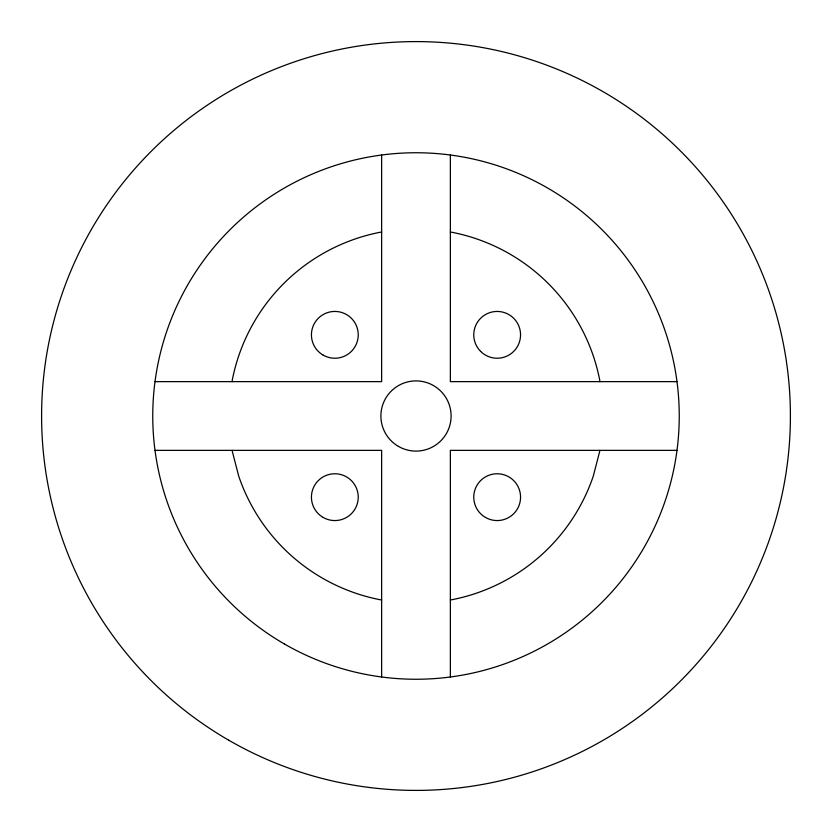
<?xml version="1.0" encoding="UTF-8"?>
<svg xmlns="http://www.w3.org/2000/svg" width="832" height="832" viewBox="0 0 832 832"><rect width="100%" height="100%" fill="white"/><g stroke="black" fill="none" stroke-linecap="round" stroke-linejoin="round"><path stroke-width="1.25" d="M232.045 381.638L232.398 379.475A187.2 187.2 0 0 1 379.475 232.398L381.638 232.045M599.955 450.362L593.268 476.174A187.2 187.2 0 0 1 452.525 599.602L450.362 599.955M155.002 381.638L381.638 381.638L381.638 155.002M676.998 381.638L450.362 381.638L450.362 155.002M155.002 450.362L381.638 450.362L381.638 676.998M676.998 450.362L450.362 450.362L450.362 676.998M450.362 232.045L452.525 232.398A187.2 187.2 0 0 1 599.602 379.475L599.955 381.638M381.638 599.955L379.475 599.602A187.2 187.2 0 0 1 238.732 476.174L232.045 450.362M398.445 446.399A35.1 35.1 0 0 0 451.1 416A35.1 35.1 0 0 0 398.445 385.601A35.1 35.1 0 0 0 398.445 446.399M323.138 517.431A23.4 23.4 0 0 0 358.238 497.162A23.4 23.4 0 0 0 323.138 476.892A23.4 23.4 0 0 0 323.138 517.431M480.615 351.385A23.4 23.4 0 0 0 519.761 340.891A23.4 23.4 0 0 0 491.109 312.239A23.4 23.4 0 0 0 480.615 351.385M284.378 643.978A263.245 263.245 0 0 0 679.245 416A263.245 263.245 0 0 0 284.378 188.022A263.245 263.245 0 0 0 284.378 643.978M228.8 740.241A374.4 374.4 0 0 0 790.4 416A374.4 374.4 0 0 0 228.8 91.759A374.4 374.4 0 0 0 228.8 740.241M485.462 517.431A23.4 23.4 0 0 0 520.562 497.162A23.4 23.4 0 0 0 485.462 476.892A23.4 23.4 0 0 0 485.462 517.431M323.138 355.108A23.4 23.4 0 0 0 358.238 334.838A23.4 23.4 0 0 0 323.138 314.569A23.4 23.4 0 0 0 323.138 355.108"/></g></svg>
